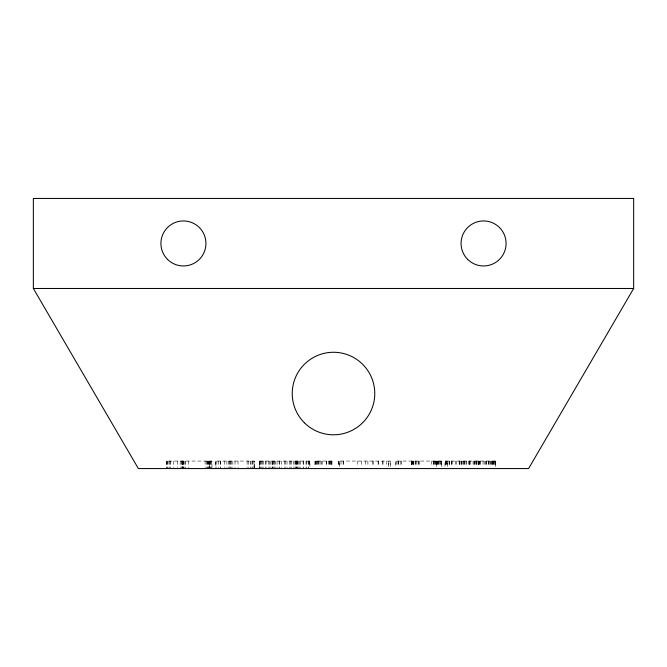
<?xml version="1.0" encoding="UTF-8"?>
<svg xmlns="http://www.w3.org/2000/svg" width="667" height="667" viewBox="0 0 667 667"><rect width="100%" height="100%" fill="white"/><g stroke="black" fill="none" stroke-linecap="round" stroke-linejoin="round"><path stroke-width="0.5" stroke-dasharray="3.33 2.5" d="M332.024 461.064L314.966 461.064L314.966 466.692M495.656 466.692L495.656 461.064L444.964 461.064L444.964 466.692M495.406 461.064L495.406 466.692M495.222 461.064L495.222 466.692M494.664 461.064L494.664 466.692M493.905 461.064L493.905 466.692M493.43 461.064L493.43 466.692M493.013 461.064L493.013 466.692M492.521 461.064L492.521 466.692M492.354 461.064L492.354 466.692M491.696 461.064L491.721 466.692M491.037 461.064L491.037 466.692M490.637 461.064L490.637 466.692M489.461 461.064L489.461 466.692M488.661 461.064L488.661 466.692M488.394 461.064L488.394 466.692M486.702 461.064L486.702 466.692M486.151 461.064L486.151 466.692M485.801 461.064L485.801 466.692M484.801 461.064L484.801 466.692M483.075 461.064L483.075 466.692M480.223 461.064L480.223 466.692M479.948 461.064L479.948 466.692M479.64 461.064L479.64 466.692M478.939 461.064L478.939 466.692M478.698 461.064L478.698 466.692M478.322 461.064L478.322 466.692M478.231 461.064L478.231 466.692M477.964 461.064L477.964 466.692M476.705 461.064L476.705 466.692M476.205 461.064L476.205 466.692M476.03 461.064L476.03 466.692M474.921 461.064L474.921 466.692M474.846 461.064L474.846 466.692M474.029 461.064L474.029 466.692M473.086 461.064L473.086 466.692M470.577 461.064L470.577 466.692M469.61 461.064L469.61 466.692M469.251 461.064L469.251 466.692M469.076 461.064L469.076 466.692M468.901 461.064L468.901 466.692M466.792 461.064L466.792 466.692M466 461.064L466 466.692M464.632 461.064L464.632 466.692M464.14 461.064L464.115 466.692M463.707 461.064L463.707 466.692M462.831 461.064L462.915 466.692M461.772 461.064L461.797 466.692M461.422 461.064L461.422 466.692M460.98 461.064L460.98 466.692M459.621 461.064L459.621 466.692M459.355 461.064L459.355 466.692M459.138 461.064L459.138 466.692M456.361 461.064L456.361 466.692M455.269 461.064L455.261 466.692M452.009 461.064L452.009 466.692M451.918 461.064L451.918 466.692M451.434 461.064L451.434 466.692M449.716 461.064L449.716 466.692M449.291 461.064L449.275 466.692M449.091 461.064L449.091 466.692M447.474 461.064L447.432 466.692L447.382 461.064M446.857 461.064L446.857 466.692M446.231 461.064L446.256 466.692M445.848 461.064L445.848 466.692M445.673 461.064L445.673 466.692M445.439 461.064L445.439 466.692M441.537 466.692L441.537 461.064L395.756 461.064L395.756 466.692M441.237 461.064L441.237 466.692M441.12 461.064L441.12 466.692M440.353 461.064L440.353 466.692M439.861 461.064L439.861 466.692M438.894 461.064L438.794 466.692M438.561 461.064L438.628 466.692M437.794 461.064L437.777 466.692M437.577 461.064L437.577 466.692M436.96 461.064L436.96 466.692M436.293 461.064L436.293 466.692M435.926 461.064L435.926 466.692M435.509 461.064L435.509 466.692M434.851 461.064L434.851 466.692M434.05 461.064L434.05 466.692M433.758 461.064L433.758 466.692M433.617 461.064L433.617 466.692M431.416 461.064L431.416 466.692M419.184 461.064L419.184 466.692M418.826 461.064L418.826 466.692M418.126 461.064L418.126 466.692M416.016 461.064L416.016 466.692M415.975 461.064L415.975 466.692M415.157 461.064L415.024 466.692M413.723 461.064L413.723 466.692M413.507 461.064L413.507 466.692M413.106 461.064L413.106 466.692M412.931 461.064L412.931 466.692M412.139 461.064L412.139 466.692M411.923 461.064L411.923 466.692M411.747 461.064L411.747 466.692M411.522 461.064L411.522 466.692M411.356 461.064L411.356 466.692M401.217 461.064L401.217 466.692M400.867 461.064L400.867 466.692M398.774 461.064L398.774 466.692M398.624 461.064L398.624 466.692M397.032 461.064L397.073 466.692M396.073 461.064L396.081 466.692M390.654 466.692L390.654 461.064L338.202 461.064L338.202 466.692M390.17 461.064L390.178 466.692M386.343 461.064L386.318 466.692M383 461.064L383 466.692M382.775 461.064L382.775 466.692M378.764 461.064L378.764 466.692M378.122 461.064L378.122 466.692M373.737 461.064L373.737 466.692M372.344 461.064L372.344 466.692M367.901 461.064L367.901 466.692M365.399 461.064L365.399 466.692M361.256 461.064L361.256 466.692M357.212 461.064L357.212 466.692M343.48 461.064L343.48 466.692M343.13 461.064L343.13 466.692M340.979 461.064L341.004 466.692M338.511 461.064L338.502 466.692M331.941 461.064L332.024 466.692M331.757 461.064L331.757 466.692M331.366 461.064L331.366 466.692M330.932 461.064L330.932 466.692M330.732 461.064L330.732 466.692M329.79 461.064L329.79 466.692M329.206 461.064L329.206 466.692M328.481 461.064L328.481 466.692M326.755 461.064L326.755 466.692M326.221 461.064L326.221 466.692M322.178 461.064L322.178 466.692M321.302 461.064L321.302 466.692M320.11 461.064L320.11 466.692M318.934 461.064L318.934 466.692M318.484 461.064L318.484 466.692M317.234 461.064L317.234 466.692M316.95 461.064L316.95 466.692M316.291 461.064L316.291 466.692M315.599 461.064L315.599 466.692M315.141 461.064L315.233 466.692M309.938 466.692L309.938 461.064L259.455 461.064L259.455 467.634M309.596 461.064L309.596 466.692M309.488 461.064L309.488 466.692M308.579 461.064L308.579 467.634M308.137 461.064L308.137 467.634M306.653 461.064L306.653 467.634M305.986 461.064L305.986 467.634M303.602 461.064L303.602 467.634M303.126 461.064L303.126 467.634M300.375 461.064L300.375 467.634M299.583 461.064L299.583 467.634M298.416 461.064L298.416 467.634M297.424 461.064L297.424 467.634M297.09 461.064L297.09 467.634M296.915 461.064L296.915 467.634M296.698 461.064L296.698 467.634M296.04 461.064L296.04 467.634M295.381 461.064L295.381 467.634M294.939 461.064L294.939 467.634M293.397 461.064L293.397 467.634M291.521 461.064L291.521 467.634M290.645 461.064L290.645 467.634M289.403 461.064L289.403 467.634M287.035 461.064L287.035 467.634M285.484 461.064L285.484 467.634M284.434 461.064L284.434 467.634M281.566 461.064L281.566 467.634M279.398 461.064L279.398 467.634M279.114 461.064L279.114 467.634M277.047 461.064L277.047 467.634M275.329 461.064L275.329 467.634M274.137 461.064L274.137 467.634M273.995 461.064L273.995 467.634M273.045 461.064L273.045 467.634M272.478 461.064L272.478 467.634M272.303 461.064L272.303 467.634M272.069 461.064L272.069 467.634M270.844 461.064L270.844 467.634M269.685 461.064L269.685 467.634M268.768 461.064L268.768 467.634M266.008 461.064L266.008 467.634M265.783 461.064L265.783 467.634M263.123 461.064L263.123 467.634M262.873 461.064L262.873 467.634M261.08 461.064L261.08 467.634M260.989 461.064L260.989 467.634M259.972 461.064L259.972 467.634M259.855 461.064L259.855 467.634M259.63 461.064L259.63 467.634M254.511 467.634L254.511 461.064L215.433 461.064L215.433 467.634M252.968 461.064L252.968 467.634M252.618 461.064L252.618 467.634M251.042 461.064L251.042 467.634M250.292 461.064L250.292 467.634M248.349 461.064L248.349 467.634M247.115 461.064L247.115 467.634M238.011 461.064L238.011 467.634M235.026 461.064L235.026 467.634M232.858 461.064L232.858 467.634M231.407 461.064L231.407 467.634M230.574 461.064L230.574 467.634M230.04 461.064L230.04 467.634M229.681 461.064L229.681 467.634M228.589 461.064L228.589 467.634M226.905 461.064L226.905 467.634M224.762 461.064L224.762 467.634M220.719 461.064L220.719 467.634M220.36 461.064L220.36 467.634M218.426 461.064L218.409 467.634M216.842 461.064L216.758 467.634M215.791 461.064L215.766 467.634M211.989 467.634L211.989 461.064L166.4 461.064L166.4 467.634M211.647 461.064L211.697 467.634M210.839 461.064L210.839 467.634M210.622 461.064L210.622 467.634M209.696 461.064L209.696 467.634M209.138 461.064L209.138 467.634M208.554 461.064L208.554 467.634M208.329 461.064L208.329 467.634M207.412 461.064L207.412 467.634M207.12 461.064L207.12 467.634M206.845 461.064L206.845 467.634M205.119 461.064L205.119 467.634M188.578 461.064L188.578 467.634M185.234 461.064L185.234 467.634M184.967 461.064L184.967 467.634M183.867 461.064L183.867 467.634M183.425 461.064L183.425 467.634M183.167 461.064L183.167 467.634M182.683 461.064L182.758 467.634M182.55 461.064L182.55 467.634M182.508 461.064L182.508 467.634M182.324 461.064L182.324 467.634M182.149 461.064L182.149 467.634M182.066 461.064L182.066 467.634M181.799 461.064L181.799 467.634M180.173 461.064L180.173 467.634M177.355 461.064L177.355 467.634M173.262 461.064L173.262 467.634M170.802 461.064L170.802 467.634M169.985 461.064L169.985 467.634M169.093 461.064L169.093 467.634M167.892 461.064L167.892 467.634M167.675 461.064L167.675 467.634M166.717 461.064L166.775 467.634M436.593 466.692L436.593 461.064L436.518 466.692M388.761 466.692L388.761 461.064L388.736 466.692M339.436 466.692L339.436 461.064L339.386 466.692M254.127 467.634L254.127 461.064L254.035 467.634M209.413 467.634L209.413 461.064L209.355 467.634"/><path stroke-width="1" d="M633.65 288.478L528.597 468.567L138.361 468.567L33.35 288.478L33.35 198.433L633.65 198.433L633.65 288.478L33.35 288.478M167.509 259.371A22.511 22.511 0 0 0 205.169 249.283A22.511 22.511 0 0 0 177.597 221.711A22.511 22.511 0 0 0 167.509 259.371M467.659 259.371A22.511 22.511 0 0 0 505.319 249.283A22.511 22.511 0 0 0 477.747 221.711A22.511 22.511 0 0 0 467.659 259.371M304.319 422.711A41.271 41.271 0 0 0 373.362 404.21A41.271 41.271 0 0 0 322.82 353.668A41.271 41.271 0 0 0 304.319 422.711"/></g></svg>
